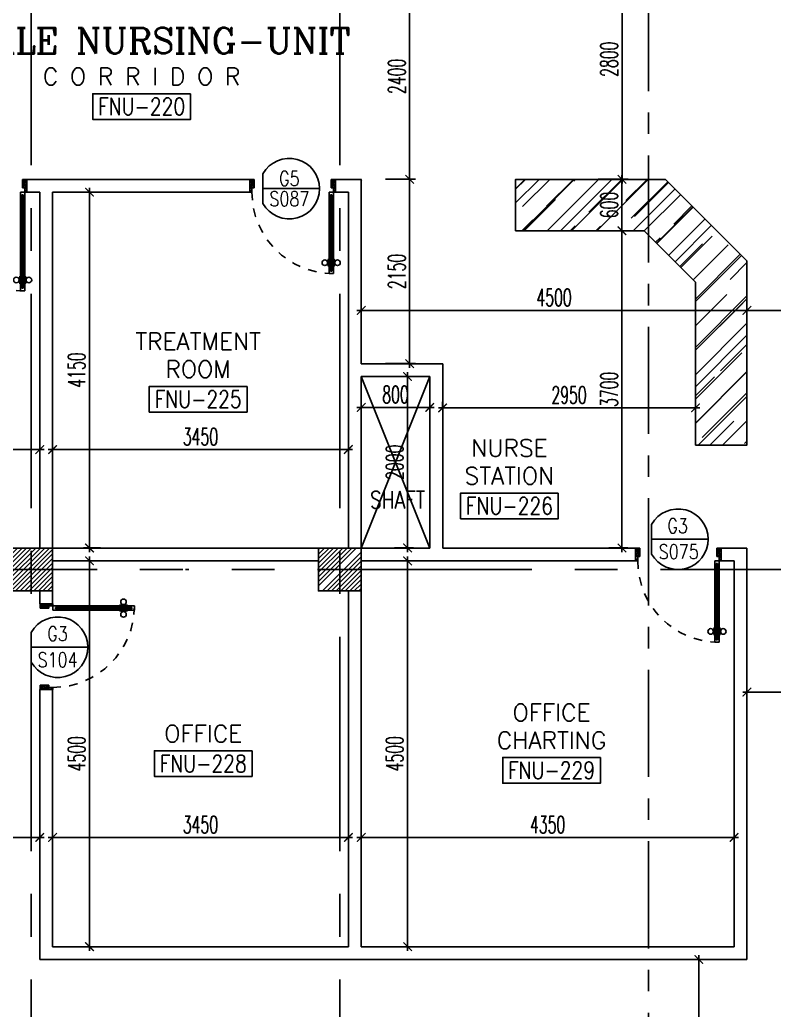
# Model space of a CAD drawing. Extents: x 88852.7 to 88945.7, y 39921.6 to 40001.1.
# Drawn here: x 88875.04 to 88883.84, y 39967.76 to 39979.31 of the extents above; entities that cross this region are included whole.
import ezdxf
from ezdxf.enums import TextEntityAlignment as Align

# ---------------------------------------------------------------- set-up
doc = ezdxf.new("R2010")
doc.units = 0
doc.header["$MEASUREMENT"] = 0
doc.header["$PDMODE"] = 34
for name, pattern in [('CENTER', [2, 1.25, -0.25, 0.25, -0.25]), ('CENTERX2', [4, 2.5, -0.5, 0.5, -0.5]), ('HIDDEN', [0.375, 0.25, -0.125])]:
    doc.linetypes.add(name, pattern=pattern)
doc.layers.get('0').update_dxf_attribs({"linetype": 'CONTINUOUS'})
doc.layers.get('DEFPOINTS').update_dxf_attribs({"linetype": 'CONTINUOUS'})
for name, color, linetype in [('AXES', 11, 'CENTERX2'), ('AXES1', 11, 'CENTER'), ('COL', 2, 'CONTINUOUS'), ('COUNTER', 3, 'CONTINUOUS'), ('DIM', 4, 'CONTINUOUS'), ('DOOR', 7, 'CONTINUOUS'), ('DOOR-CR', 4, 'CONTINUOUS'), ('DOOR-NO', 3, 'CONTINUOUS'), ('FIX', 3, 'CONTINUOUS'), ('HAT', 8, 'CONTINUOUS'), ('RM-BOX', 4, 'CONTINUOUS'), ('RM-NAME', 2, 'CONTINUOUS'), ('RM-NO', 2, 'CONTINUOUS'), ('SHAFT', 4, 'CONTINUOUS'), ('WALL', 2, 'CONTINUOUS')]:
    doc.layers.add(name, color=color, linetype=linetype)
doc.styles.add('ROMANC', font='romanc', dxfattribs={"height": 0.1})
doc.styles.add('ROMANS', font='ROMANS.shx', dxfattribs={"width": 0.6})
doc.dimstyles.new('STANDARD in', dxfattribs={"dimtxt": 0.2, "dimasz": 0.1, "dimexe": 0.07, "dimexo": 0.07, "dimgap": 0.05, "dimtad": 1, "dimdec": 0, "dimlfac": 1000, "dimzin": 0, "dimdsep": 46, "dimtxsty": 'ROMANS', "dimblk": 'ARCHTICK', "dimcen": 0.05, "dimdle": 0.05, "dimclrd": 4, "dimclre": 4, "dimclrt": 2, "dimadec": 0, "dimazin": 0, "dimtfac": 1, "dimtdec": 0, "dimtmove": 2, "dimatfit": 3, "dimfxl": 0, "dimtolj": 1, "dimtzin": 0, "dimarcsym": 0})

# ---------------------------------------------------------------- blocks, each defined once
blk = doc.blocks.new('_ARCHTICK')
at = {"color": 0, "linetype": 'ByBlock', "const_width": 0.15}
blk.add_lwpolyline([(-0.5, -0.5), (0.5, 0.5)], dxfattribs=at)
blk = doc.blocks.new('*D743')
at = {"layer": 'DEFPOINTS', "color": 0, "linetype": 'Continuous'}
for p in [(88885.72, 39975.921), (88885.72, 39975.583), (88883.52, 39975.528)]:
    blk.add_point(p, dxfattribs=at)
at = {"layer": 'DIM', "color": 4, "linetype": 'Continuous', "lineweight": -2}
for p, q in [((88883.47, 39975.921), (88885.77, 39975.921)), ((88883.52, 39975.598), (88883.52, 39975.991)), ((88885.72, 39975.653), (88885.72, 39975.991))]:
    blk.add_line(p, q, dxfattribs=at)
at = {"layer": 'DIM', "color": 4, "linetype": 'Continuous', "lineweight": -2, "xscale": 0.1, "yscale": 0.1, "zscale": 0.1, "rotation": 180}
blk.add_blockref('_ARCHTICK', (88883.52, 39975.921), dxfattribs=at)
at = {"layer": 'DIM', "color": 4, "linetype": 'Continuous', "lineweight": -2, "xscale": 0.1, "yscale": 0.1, "zscale": 0.1}
blk.add_blockref('_ARCHTICK', (88885.72, 39975.921), dxfattribs=at)
at = {"layer": 'DIM', "color": 2, "linetype": 'Continuous', "insert": (88884.62, 39976.071), "char_height": 0.2, "attachment_point": 5, "style": 'ROMANS'}
blk.add_mtext('\\A1;2200', dxfattribs=at)
blk = doc.blocks.new('*D744')
at = {"layer": 'DEFPOINTS', "color": 0, "linetype": 'Continuous'}
for p in [(88879.02, 39975.971), (88883.52, 39975.921), (88883.52, 39975.411)]:
    blk.add_point(p, dxfattribs=at)
at = {"layer": 'DIM', "color": 4, "linetype": 'Continuous', "lineweight": -2}
for p, q in [((88878.97, 39975.921), (88883.57, 39975.921)), ((88879.02, 39975.901), (88879.02, 39975.851)), ((88883.52, 39975.481), (88883.52, 39975.991))]:
    blk.add_line(p, q, dxfattribs=at)
at = {"layer": 'DIM', "color": 4, "linetype": 'Continuous', "lineweight": -2, "xscale": 0.1, "yscale": 0.1, "zscale": 0.1, "rotation": 180}
blk.add_blockref('_ARCHTICK', (88879.02, 39975.921), dxfattribs=at)
at = {"layer": 'DIM', "color": 4, "linetype": 'Continuous', "lineweight": -2, "xscale": 0.1, "yscale": 0.1, "zscale": 0.1}
blk.add_blockref('_ARCHTICK', (88883.52, 39975.921), dxfattribs=at)
at = {"layer": 'DIM', "color": 2, "linetype": 'Continuous', "insert": (88881.27, 39976.071), "char_height": 0.2, "attachment_point": 5, "style": 'ROMANS'}
blk.add_mtext('\\A1;4500', dxfattribs=at)
blk = doc.blocks.new('*D796')
at = {"layer": 'DEFPOINTS', "color": 0, "linetype": 'Continuous'}
for p in [(88879.82, 39974.79), (88879.82, 39974.562), (88879.02, 39974.495)]:
    blk.add_point(p, dxfattribs=at)
at = {"layer": 'DIM', "color": 4, "linetype": 'Continuous', "lineweight": -2}
for p, q in [((88879.02, 39974.565), (88879.02, 39974.86)), ((88879.82, 39974.632), (88879.82, 39974.86)), ((88878.97, 39974.79), (88879.87, 39974.79))]:
    blk.add_line(p, q, dxfattribs=at)
at = {"layer": 'DIM', "color": 4, "linetype": 'Continuous', "lineweight": -2, "xscale": 0.1, "yscale": 0.1, "zscale": 0.1, "rotation": 180}
blk.add_blockref('_ARCHTICK', (88879.02, 39974.79), dxfattribs=at)
at = {"layer": 'DIM', "color": 4, "linetype": 'Continuous', "lineweight": -2, "xscale": 0.1, "yscale": 0.1, "zscale": 0.1}
blk.add_blockref('_ARCHTICK', (88879.82, 39974.79), dxfattribs=at)
at = {"layer": 'DIM', "color": 2, "linetype": 'Continuous', "insert": (88879.42, 39974.94), "char_height": 0.2, "attachment_point": 5, "style": 'ROMANS'}
blk.add_mtext('\\A1;800', dxfattribs=at)
blk = doc.blocks.new('*D502')
at = {"layer": 'DEFPOINTS', "color": 0, "linetype": 'Continuous'}
for p in [(88879.42, 39975.15), (88879.561, 39975.15), (88879.337, 39973.15)]:
    blk.add_point(p, dxfattribs=at)
at = {"layer": 'DIM', "color": 4, "linetype": 'Continuous', "lineweight": -2}
for p, q in [((88879.561, 39973.1), (88879.561, 39975.2)), ((88879.49, 39975.15), (88879.631, 39975.15)), ((88879.407, 39973.15), (88879.631, 39973.15))]:
    blk.add_line(p, q, dxfattribs=at)
at = {"layer": 'DIM', "color": 4, "linetype": 'Continuous', "lineweight": -2, "xscale": 0.1, "yscale": 0.1, "zscale": 0.1}
for p, rotation in [((88879.561, 39975.15), 90), ((88879.561, 39973.15), 270)]:
    blk.add_blockref('_ARCHTICK', p, dxfattribs=dict(at, rotation=rotation))
at = {"layer": 'DIM', "color": 2, "linetype": 'Continuous', "insert": (88879.411, 39974.15), "char_height": 0.2, "attachment_point": 5, "rotation": 90, "style": 'ROMANS'}
blk.add_mtext('\\A1;2000', dxfattribs=at)
blk = doc.blocks.new('*D501')
at = {"layer": 'DEFPOINTS', "color": 0, "linetype": 'Continuous'}
for p in [(88879.42, 39973), (88879.42, 39968.5), (88879.561, 39968.5)]:
    blk.add_point(p, dxfattribs=at)
at = {"layer": 'DIM', "color": 4, "linetype": 'Continuous', "lineweight": -2}
for p, q in [((88879.49, 39973), (88879.631, 39973)), ((88879.561, 39973.05), (88879.561, 39968.45)), ((88879.49, 39968.5), (88879.631, 39968.5))]:
    blk.add_line(p, q, dxfattribs=at)
at = {"layer": 'DIM', "color": 4, "linetype": 'Continuous', "lineweight": -2, "xscale": 0.1, "yscale": 0.1, "zscale": 0.1}
for p, rotation in [((88879.561, 39973), 90), ((88879.561, 39968.5), 270)]:
    blk.add_blockref('_ARCHTICK', p, dxfattribs=dict(at, rotation=rotation))
at = {"layer": 'DIM', "color": 2, "linetype": 'Continuous', "insert": (88879.411, 39970.75), "char_height": 0.2, "attachment_point": 5, "rotation": 90, "style": 'ROMANS'}
blk.add_mtext('\\A1;4500', dxfattribs=at)
blk = doc.blocks.new('*D500')
at = {"layer": 'DEFPOINTS', "color": 0, "linetype": 'Continuous'}
for p in [(88883.37, 39969.774), (88879.02, 39968.825), (88883.37, 39968.825)]:
    blk.add_point(p, dxfattribs=at)
at = {"layer": 'DIM', "color": 4, "linetype": 'Continuous', "lineweight": -2}
for p, q in [((88878.97, 39969.774), (88883.42, 39969.774)), ((88879.02, 39968.895), (88879.02, 39969.844)), ((88883.37, 39968.895), (88883.37, 39969.844))]:
    blk.add_line(p, q, dxfattribs=at)
at = {"layer": 'DIM', "color": 4, "linetype": 'Continuous', "lineweight": -2, "xscale": 0.1, "yscale": 0.1, "zscale": 0.1, "rotation": 180}
blk.add_blockref('_ARCHTICK', (88879.02, 39969.774), dxfattribs=at)
at = {"layer": 'DIM', "color": 4, "linetype": 'Continuous', "lineweight": -2, "xscale": 0.1, "yscale": 0.1, "zscale": 0.1}
blk.add_blockref('_ARCHTICK', (88883.37, 39969.774), dxfattribs=at)
at = {"layer": 'DIM', "color": 2, "linetype": 'Continuous', "insert": (88881.195, 39969.924), "char_height": 0.2, "attachment_point": 5, "style": 'ROMANS'}
blk.add_mtext('\\A1;4350', dxfattribs=at)
blk = doc.blocks.new('*D499')
at = {"layer": 'DEFPOINTS', "color": 0, "linetype": 'Continuous'}
for p in [(88878.87, 39969.774), (88875.42, 39969.116), (88878.87, 39969.116)]:
    blk.add_point(p, dxfattribs=at)
at = {"layer": 'DIM', "color": 4, "linetype": 'Continuous', "lineweight": -2}
for p, q in [((88875.37, 39969.774), (88878.92, 39969.774)), ((88875.42, 39969.186), (88875.42, 39969.844)), ((88878.87, 39969.186), (88878.87, 39969.844))]:
    blk.add_line(p, q, dxfattribs=at)
at = {"layer": 'DIM', "color": 4, "linetype": 'Continuous', "lineweight": -2, "xscale": 0.1, "yscale": 0.1, "zscale": 0.1, "rotation": 180}
blk.add_blockref('_ARCHTICK', (88875.42, 39969.774), dxfattribs=at)
at = {"layer": 'DIM', "color": 4, "linetype": 'Continuous', "lineweight": -2, "xscale": 0.1, "yscale": 0.1, "zscale": 0.1}
blk.add_blockref('_ARCHTICK', (88878.87, 39969.774), dxfattribs=at)
at = {"layer": 'DIM', "color": 2, "linetype": 'Continuous', "insert": (88877.145, 39969.924), "char_height": 0.2, "attachment_point": 5, "style": 'ROMANS'}
blk.add_mtext('\\A1;3450', dxfattribs=at)
blk = doc.blocks.new('*D498')
at = {"layer": 'DEFPOINTS', "color": 0, "linetype": 'Continuous'}
for p in [(88875.634, 39973), (88875.634, 39968.5), (88875.851, 39968.5)]:
    blk.add_point(p, dxfattribs=at)
at = {"layer": 'DIM', "color": 4, "linetype": 'Continuous', "lineweight": -2}
for p, q in [((88875.704, 39973), (88875.921, 39973)), ((88875.851, 39973.05), (88875.851, 39968.45)), ((88875.704, 39968.5), (88875.921, 39968.5))]:
    blk.add_line(p, q, dxfattribs=at)
at = {"layer": 'DIM', "color": 4, "linetype": 'Continuous', "lineweight": -2, "xscale": 0.1, "yscale": 0.1, "zscale": 0.1}
for p, rotation in [((88875.851, 39973), 90), ((88875.851, 39968.5), 270)]:
    blk.add_blockref('_ARCHTICK', p, dxfattribs=dict(at, rotation=rotation))
at = {"layer": 'DIM', "color": 2, "linetype": 'Continuous', "insert": (88875.701, 39970.75), "char_height": 0.2, "attachment_point": 5, "rotation": 90, "style": 'ROMANS'}
blk.add_mtext('\\A1;4500', dxfattribs=at)
blk = doc.blocks.new('*D497')
at = {"layer": 'DEFPOINTS', "color": 0, "linetype": 'Continuous'}
for p in [(88876.05, 39977.3), (88875.851, 39973.15), (88876.05, 39973.15)]:
    blk.add_point(p, dxfattribs=at)
at = {"layer": 'DIM', "color": 4, "linetype": 'Continuous', "lineweight": -2}
for p, q in [((88875.98, 39977.3), (88875.781, 39977.3)), ((88875.851, 39977.35), (88875.851, 39973.1)), ((88875.98, 39973.15), (88875.781, 39973.15))]:
    blk.add_line(p, q, dxfattribs=at)
at = {"layer": 'DIM', "color": 4, "linetype": 'Continuous', "lineweight": -2, "xscale": 0.1, "yscale": 0.1, "zscale": 0.1}
for p, rotation in [((88875.851, 39977.3), 90), ((88875.851, 39973.15), 270)]:
    blk.add_blockref('_ARCHTICK', p, dxfattribs=dict(at, rotation=rotation))
at = {"layer": 'DIM', "color": 2, "linetype": 'Continuous', "insert": (88875.701, 39975.225), "char_height": 0.2, "attachment_point": 5, "rotation": 90, "style": 'ROMANS'}
blk.add_mtext('\\A1;4150', dxfattribs=at)
blk = doc.blocks.new('*D496')
at = {"layer": 'DEFPOINTS', "color": 0, "linetype": 'Continuous'}
for p in [(88875.42, 39974.686), (88878.87, 39974.686), (88878.87, 39974.298)]:
    blk.add_point(p, dxfattribs=at)
at = {"layer": 'DIM', "color": 4, "linetype": 'Continuous', "lineweight": -2}
for p, q in [((88875.42, 39974.616), (88875.42, 39974.228)), ((88878.87, 39974.616), (88878.87, 39974.228)), ((88875.37, 39974.298), (88878.92, 39974.298))]:
    blk.add_line(p, q, dxfattribs=at)
at = {"layer": 'DIM', "color": 4, "linetype": 'Continuous', "lineweight": -2, "xscale": 0.1, "yscale": 0.1, "zscale": 0.1, "rotation": 180}
blk.add_blockref('_ARCHTICK', (88875.42, 39974.298), dxfattribs=at)
at = {"layer": 'DIM', "color": 4, "linetype": 'Continuous', "lineweight": -2, "xscale": 0.1, "yscale": 0.1, "zscale": 0.1}
blk.add_blockref('_ARCHTICK', (88878.87, 39974.298), dxfattribs=at)
at = {"layer": 'DIM', "color": 2, "linetype": 'Continuous', "insert": (88877.145, 39974.448), "char_height": 0.2, "attachment_point": 5, "style": 'ROMANS'}
blk.add_mtext('\\A1;3450', dxfattribs=at)
blk = doc.blocks.new('*D495')
at = {"layer": 'DEFPOINTS', "color": 0, "linetype": 'Continuous'}
for p in [(88870.77, 39975.05), (88875.27, 39975.05), (88875.27, 39974.298)]:
    blk.add_point(p, dxfattribs=at)
at = {"layer": 'DIM', "color": 4, "linetype": 'Continuous', "lineweight": -2}
for p, q in [((88870.77, 39974.98), (88870.77, 39974.228)), ((88875.27, 39974.98), (88875.27, 39974.228)), ((88870.72, 39974.298), (88875.32, 39974.298))]:
    blk.add_line(p, q, dxfattribs=at)
at = {"layer": 'DIM', "color": 4, "linetype": 'Continuous', "lineweight": -2, "xscale": 0.1, "yscale": 0.1, "zscale": 0.1, "rotation": 180}
blk.add_blockref('_ARCHTICK', (88870.77, 39974.298), dxfattribs=at)
at = {"layer": 'DIM', "color": 4, "linetype": 'Continuous', "lineweight": -2, "xscale": 0.1, "yscale": 0.1, "zscale": 0.1}
blk.add_blockref('_ARCHTICK', (88875.27, 39974.298), dxfattribs=at)
at = {"layer": 'DIM', "color": 2, "linetype": 'Continuous', "insert": (88873.02, 39974.448), "char_height": 0.2, "attachment_point": 5, "style": 'ROMANS'}
blk.add_mtext('\\A1;4500', dxfattribs=at)
blk = doc.blocks.new('DOOR100')
at = {"layer": 'DOOR', "color": 0, "linetype": 'ByBlock'}
for p, q in [((-76, 1251), (-76, 1301)), ((-76, 1301), (-26, 1301)), ((-26, 1301), (-76, 1301)), ((-59, 1251), (-59, 1271)), ((-43, 1271), (-59, 1271)), ((-43, 1251), (-43, 1271)), ((-26, 1251), (-26, 1301)), ((-92, 1206), (-92, 1141)), ((-83, 1206), (-92, 1206)), ((-83, 1129), (-83, 1219)), ((-76, 1219), (-83, 1219)), ((-83, 1206), (-83, 1141)), ((-59, 1251), (-76, 1251)), ((-26, 1251), (-43, 1251)), ((-26, 1219), (-19, 1219)), ((-19, 1129), (-19, 1219)), ((-19, 1206), (-19, 1141)), ((-19, 1206), (-10, 1206)), ((-10, 1206), (-10, 1141)), ((-83, 1141), (-92, 1141)), ((-76, 1129), (-83, 1129)), ((-26, 1129), (-19, 1129)), ((-19, 1141), (-10, 1141)), ((-1201, 0), (-1201, 150)), ((-1201, 150), (-1176, 150)), ((-1201, 150), (-1201, 0)), ((-1176, 150), (-1176, 100)), ((-76, 200), (-59, 200)), ((-76, 150), (-76, 200)), ((-76, 150), (-26, 150)), ((-59, 200), (-59, 180)), ((-59, 180), (-43, 180)), ((-43, 200), (-26, 200)), ((-43, 180), (-43, 200)), ((-26, 200), (-26, 150)), ((-1, 150), (-26, 150)), ((-26, 150), (-26, 100)), ((-1, 150), (-1, 0)), ((-1151, 0), (-1201, 0)), ((-1176, 100), (-1151, 100)), ((-1151, 100), (-1151, 0)), ((-51, 100), (-51, 0)), ((-26, 100), (-51, 100)), ((-51, 0), (-1, 0))]:
    blk.add_line(p, q, dxfattribs=at)
at = {"layer": 'DOOR', "linetype": 'ByBlock'}
for p, q in [((-76, 1251), (-76, 200)), ((-59, 200), (-59, 1251)), ((-43, 200), (-43, 1251)), ((-26, 200), (-26, 1251))]:
    blk.add_line(p, q, dxfattribs=at)
at = {"layer": 'DOOR', "color": 9, "linetype": 'ByBlock'}
for p, q in [((-1151, 0), (-1201, 114)), ((-1151, 0), (-1201, 40)), ((-1151, 0), (-1164, 100)), ((-51, 0), (-1, 114)), ((-51, 0), (-38, 100)), ((-51, 0), (-1, 40))]:
    blk.add_line(p, q, dxfattribs=at)
at = {"layer": 'DOOR', "color": 0, "linetype": 'ByBlock'}
for centre in [(-125, 1174), (22, 1174)]:
    blk.add_circle(centre, 32.4, dxfattribs=at)
at = {"layer": 'DOOR', "linetype": 'HIDDEN', "ltscale": 0.5}
blk.add_arc((-27, 152), 1149, 89.961, 180.0931, dxfattribs=at)
at = {"layer": 'DOOR', "color": 9, "linetype": 'ByBlock'}
for centre, radius, start, end in [((-1151, 0), 154, 103.7142, 108.8947), ((-1151, 0), 134, 100.72, 111.8402), ((-51, 0), 134, 68.1598, 79.28), ((-51, 0), 154, 71.1053, 76.2858), ((-1151, 0), 94.4, 90, 121.9818), ((-1151, 0), 74.4, 90, 132.2236), ((-1151, 0), 54.4, 90, 156.7926), ((-1151, 0), 34.4, 90, 180), ((-1151, 0), 14.4, 90, 180), ((-51, 0), 94.4, 58.0182, 90), ((-51, 0), 74.4, 47.7764, 90), ((-51, 0), 54.4, 23.2074, 90), ((-51, 0), 34.4, 0, 90), ((-51, 0), 14.4, 0, 90), ((-51, 0), 114, 64.0838, 77.3774)]:
    blk.add_arc(centre, radius, start, end, dxfattribs=at)
blk = doc.blocks.new('D1000')
at = {"layer": 'DOOR', "color": 7, "linetype": 'ByBlock'}
for p, q in [((0, 0), (-150, 0)), ((-150, 0), (-150, -25)), ((-150, 0), (0, 0)), ((0, -50), (-114, 0)), ((0, -50), (-40, 0)), ((0, -50), (0, 0)), ((-1050, -25), (-1100, -25)), ((-1100, -75), (-1100, -25)), ((-1100, -25), (-1100, -75)), ((-1050, -75), (-1100, -75)), ((-1050, -42), (-1070, -42)), ((-1070, -42), (-1070, -58)), ((-1050, -58), (-1070, -58)), ((-1050, -25), (-1050, -42)), ((-1050, -58), (-1050, -75)), ((-928, -18), (-1018, -18)), ((-1018, -25), (-1018, -18)), ((-1018, -75), (-1018, -82)), ((-928, -82), (-1018, -82)), ((-1005, -9), (-940, -9)), ((-1005, -18), (-1005, -9)), ((-1005, -18), (-940, -18)), ((-1005, -82), (-940, -82)), ((-1005, -82), (-1005, -91)), ((-1005, -91), (-940, -91)), ((-940, -18), (-940, -9)), ((-940, -82), (-940, -91)), ((-928, -25), (-928, -18)), ((-928, -75), (-928, -82)), ((-200, -42), (-200, -25)), ((-200, -25), (-150, -25)), ((-180, -42), (-200, -42)), ((-200, -75), (-200, -58)), ((-200, -58), (-180, -58)), ((-150, -75), (-200, -75)), ((-180, -58), (-180, -42)), ((-150, -75), (-150, -25)), ((-150, -25), (-100, -25)), ((-100, -25), (-100, -50)), ((0, -50), (-100, -37)), ((-100, -50), (0, -50)), ((-150, -975), (-100, -975)), ((-150, -1000), (-150, -975)), ((-150, -1000), (0, -1000)), ((0, -1000), (-150, -1000)), ((0, -950), (-114, -1000)), ((-100, -975), (-100, -950)), ((0, -950), (-100, -963)), ((-100, -950), (0, -950)), ((0, -950), (-40, -1000)), ((0, -950), (0, -1000))]:
    blk.add_line(p, q, dxfattribs=at)
at = {"layer": 'DOOR', "linetype": 'ByBlock'}
for p, q in [((-200, -25), (-1050, -25)), ((-200, -42), (-1050, -42)), ((-200, -58), (-1050, -58)), ((-1050, -75), (-200, -75))]:
    blk.add_line(p, q, dxfattribs=at)
at = {"layer": 'DOOR', "color": 7, "linetype": 'ByBlock'}
for centre in [(-973, 23), (-973, -124)]:
    blk.add_circle(centre, 32.4, dxfattribs=at)
for centre, radius, start, end in [((0, -50), 134, 158.1598, 169.28), ((0, -50), 74.4, 137.7764, 180), ((0, -50), 54.4, 113.2074, 180), ((0, -50), 154, 161.1053, 166.2858), ((0, -50), 114, 154.0838, 167.3774), ((0, -50), 94.4, 148.0182, 180), ((0, -50), 34.4, 90, 180), ((0, -50), 14.4, 90, 180), ((0, -950), 154, 193.7142, 198.8947), ((0, -950), 134, 190.72, 201.8402), ((0, -950), 94.4, 180, 211.9818), ((0, -950), 74.4, 180, 222.2236), ((0, -950), 54.4, 180, 246.7926), ((0, -950), 34.4, 180, 270), ((0, -950), 14.4, 180, 270)]:
    blk.add_arc(centre, radius, start, end, dxfattribs=at)
at = {"layer": 'DOOR', "linetype": 'HIDDEN', "ltscale": 0.5}
blk.add_arc((-149, -24), 951, 180.0434, 269.9667, dxfattribs=at)
blk = doc.blocks.new('RM1')
at = {"layer": 'RM-BOX'}
blk.add_lwpolyline([(570, -200), (-570, -200), (-570, -500), (570, -500)], close=True, dxfattribs=at)
at = {"layer": 'RM-NAME', "style": 'ROMANS'}
for tag, p in [('ROOMNAME1', (0, 324)), ('ROOMNAME2', (0, 0))]:
    blk.add_attdef(tag, text='', height=200, dxfattribs=at).set_placement(p, align=Align.MIDDLE)
at = {"layer": 'RM-NO', "style": 'ROMANS', "width": 0.8}
blk.add_attdef('ROOMNO', text='', height=200, dxfattribs=at).set_placement((0, -350), align=Align.MIDDLE)
blk = doc.blocks.new('DD1')
at = {"layer": 'DOOR-CR'}
blk.add_line((-308, 0), (353, 0), dxfattribs=at)
blk.add_lwpolyline([(-308, -173, 3.820224), (-308, 173)], format="xyb", close=True, dxfattribs=at)
at = {"layer": 'DOOR-NO', "style": 'ROMANS', "width": 0.8}
for tag, p in [('G', (0, 142)), ('000', (0, -141))]:
    blk.add_attdef(tag, text='', height=204, dxfattribs=at).set_placement(p, align=Align.MIDDLE)
blk = doc.blocks.new('*X28')
at = {"color": 0}
for p, q in [((196689, 162747), (197131, 163190)), ((196689, 162800), (197078, 163190)), ((196689, 162853), (197025, 163190)), ((196689, 162907), (196972, 163190)), ((196689, 162960), (196919, 163190)), ((196689, 163013), (196866, 163190)), ((196689, 163066), (196813, 163190)), ((196689, 163119), (196760, 163190)), ((196689, 163172), (196707, 163190)), ((196737, 162690), (197189, 163141)), ((196790, 162690), (197189, 163088)), ((196843, 162690), (197189, 163035)), ((196896, 162690), (197189, 162982)), ((196949, 162690), (197189, 162929)), ((197002, 162690), (197189, 162876)), ((197055, 162690), (197189, 162823)), ((197108, 162690), (197189, 162770)), ((197161, 162690), (197189, 162717))]:
    blk.add_line(p, q, dxfattribs=at)
blk = doc.blocks.new('COL50')
at = {"layer": 'COL'}
blk.add_lwpolyline([(-250, 250), (-250, -250), (250, -250), (250, 250)], close=True, dxfattribs=at)
blk = doc.blocks.new('*X15')
at = {"color": 0}
for p, q in [((80579, 162727), (81042, 163190)), ((80579, 162780), (80989, 163190)), ((80579, 162833), (80936, 163190)), ((80579, 162886), (80883, 163190)), ((80579, 162939), (80829, 163190)), ((80579, 162993), (80776, 163190)), ((80579, 163046), (80723, 163190)), ((80579, 163099), (80670, 163190)), ((80579, 163152), (80617, 163190)), ((80595, 162690), (81079, 163174)), ((80648, 162690), (81079, 163121)), ((80701, 162690), (81079, 163068)), ((80754, 162690), (81079, 163015)), ((80807, 162690), (81079, 162962)), ((80860, 162690), (81079, 162909)), ((80913, 162690), (81079, 162856)), ((80966, 162690), (81079, 162803)), ((81019, 162690), (81079, 162750)), ((81072, 162690), (81079, 162697))]:
    blk.add_line(p, q, dxfattribs=at)
blk = doc.blocks.new('*D745')
at = {"layer": 'DEFPOINTS', "color": 0, "linetype": 'Continuous'}
for p in [(88881.992, 39976.85), (88882.062, 39976.85), (88881.838, 39973.15)]:
    blk.add_point(p, dxfattribs=at)
at = {"layer": 'DIM', "color": 4, "linetype": 'Continuous', "lineweight": -2}
for p, q in [((88882.062, 39973.1), (88882.062, 39976.9)), ((88882.062, 39976.85), (88882.132, 39976.85)), ((88881.908, 39973.15), (88882.132, 39973.15))]:
    blk.add_line(p, q, dxfattribs=at)
at = {"layer": 'DIM', "color": 4, "linetype": 'Continuous', "lineweight": -2, "xscale": 0.1, "yscale": 0.1, "zscale": 0.1}
for p, rotation in [((88882.062, 39976.85), 90), ((88882.062, 39973.15), 270)]:
    blk.add_blockref('_ARCHTICK', p, dxfattribs=dict(at, rotation=rotation))
at = {"layer": 'DIM', "color": 2, "linetype": 'Continuous', "insert": (88881.912, 39975), "char_height": 0.2, "attachment_point": 5, "rotation": 90, "style": 'ROMANS'}
blk.add_mtext('\\A1;3700', dxfattribs=at)
blk = doc.blocks.new('*D746')
at = {"layer": 'DEFPOINTS', "color": 0, "linetype": 'Continuous'}
for p in [(88881.965, 39977.45), (88882.062, 39977.45), (88881.941, 39976.85)]:
    blk.add_point(p, dxfattribs=at)
at = {"layer": 'DIM', "color": 4, "linetype": 'Continuous', "lineweight": -2}
for p, q in [((88882.035, 39977.45), (88882.132, 39977.45)), ((88882.062, 39976.8), (88882.062, 39977.5)), ((88882.011, 39976.85), (88882.132, 39976.85))]:
    blk.add_line(p, q, dxfattribs=at)
at = {"layer": 'DIM', "color": 4, "linetype": 'Continuous', "lineweight": -2, "xscale": 0.1, "yscale": 0.1, "zscale": 0.1}
for p, rotation in [((88882.062, 39977.45), 90), ((88882.062, 39976.85), 270)]:
    blk.add_blockref('_ARCHTICK', p, dxfattribs=dict(at, rotation=rotation))
at = {"layer": 'DIM', "color": 2, "linetype": 'Continuous', "insert": (88881.912, 39977.15), "char_height": 0.2, "attachment_point": 5, "rotation": 90, "style": 'ROMANS'}
blk.add_mtext('\\A1;600', dxfattribs=at)
blk = doc.blocks.new('*D747')
at = {"layer": 'DEFPOINTS', "color": 0, "linetype": 'Continuous'}
for p in [(88879.544, 39979.85), (88879.585, 39979.85), (88879.234, 39977.45)]:
    blk.add_point(p, dxfattribs=at)
at = {"layer": 'DIM', "color": 4, "linetype": 'Continuous', "lineweight": -2}
for p, q in [((88879.585, 39977.4), (88879.585, 39979.9)), ((88879.614, 39979.85), (88879.655, 39979.85)), ((88879.304, 39977.45), (88879.655, 39977.45))]:
    blk.add_line(p, q, dxfattribs=at)
at = {"layer": 'DIM', "color": 4, "linetype": 'Continuous', "lineweight": -2, "xscale": 0.1, "yscale": 0.1, "zscale": 0.1}
for p, rotation in [((88879.585, 39979.85), 90), ((88879.585, 39977.45), 270)]:
    blk.add_blockref('_ARCHTICK', p, dxfattribs=dict(at, rotation=rotation))
at = {"layer": 'DIM', "color": 2, "linetype": 'Continuous', "insert": (88879.435, 39978.65), "char_height": 0.2, "attachment_point": 5, "rotation": 90, "style": 'ROMANS'}
blk.add_mtext('\\A1;2400', dxfattribs=at)
blk = doc.blocks.new('*D748')
at = {"layer": 'DEFPOINTS', "color": 0, "linetype": 'Continuous'}
for p in [(88879.232, 39977.45), (88879.232, 39975.3), (88879.585, 39975.3)]:
    blk.add_point(p, dxfattribs=at)
at = {"layer": 'DIM', "color": 4, "linetype": 'Continuous', "lineweight": -2}
for p, q in [((88879.302, 39977.45), (88879.655, 39977.45)), ((88879.585, 39977.5), (88879.585, 39975.25)), ((88879.302, 39975.3), (88879.655, 39975.3))]:
    blk.add_line(p, q, dxfattribs=at)
at = {"layer": 'DIM', "color": 4, "linetype": 'Continuous', "lineweight": -2, "xscale": 0.1, "yscale": 0.1, "zscale": 0.1}
for p, rotation in [((88879.585, 39977.45), 90), ((88879.585, 39975.3), 270)]:
    blk.add_blockref('_ARCHTICK', p, dxfattribs=dict(at, rotation=rotation))
at = {"layer": 'DIM', "color": 2, "linetype": 'Continuous', "insert": (88879.435, 39976.375), "char_height": 0.2, "attachment_point": 5, "rotation": 90, "style": 'ROMANS'}
blk.add_mtext('\\A1;2150', dxfattribs=at)
blk = doc.blocks.new('*D753')
at = {"layer": 'DEFPOINTS', "color": 0, "linetype": 'Continuous'}
for p in [(88870.62, 39969.774), (88870.62, 39969.682), (88875.27, 39969.545)]:
    blk.add_point(p, dxfattribs=at)
at = {"layer": 'DIM', "color": 4, "linetype": 'Continuous', "lineweight": -2}
for p, q in [((88875.32, 39969.774), (88870.57, 39969.774)), ((88870.62, 39969.752), (88870.62, 39969.844)), ((88875.27, 39969.615), (88875.27, 39969.844))]:
    blk.add_line(p, q, dxfattribs=at)
at = {"layer": 'DIM', "color": 4, "linetype": 'Continuous', "lineweight": -2, "xscale": 0.1, "yscale": 0.1, "zscale": 0.1, "rotation": 180}
blk.add_blockref('_ARCHTICK', (88870.62, 39969.774), dxfattribs=at)
at = {"layer": 'DIM', "color": 4, "linetype": 'Continuous', "lineweight": -2, "xscale": 0.1, "yscale": 0.1, "zscale": 0.1}
blk.add_blockref('_ARCHTICK', (88875.27, 39969.774), dxfattribs=at)
at = {"layer": 'DIM', "color": 2, "linetype": 'Continuous', "insert": (88872.945, 39969.924), "char_height": 0.2, "attachment_point": 5, "style": 'ROMANS'}
blk.add_mtext('\\A1;4650', dxfattribs=at)
blk = doc.blocks.new('*D763')
at = {"layer": 'DEFPOINTS', "color": 0, "linetype": 'Continuous'}
for p in [(88882.063, 39980.25), (88882.074, 39980.25), (88881.713, 39977.45)]:
    blk.add_point(p, dxfattribs=at)
at = {"layer": 'DIM', "color": 4, "linetype": 'Continuous', "lineweight": -2}
for p, q in [((88882.063, 39977.4), (88882.063, 39980.3)), ((88882.004, 39980.25), (88881.993, 39980.25)), ((88881.783, 39977.45), (88882.133, 39977.45))]:
    blk.add_line(p, q, dxfattribs=at)
at = {"layer": 'DIM', "color": 4, "linetype": 'Continuous', "lineweight": -2, "xscale": 0.1, "yscale": 0.1, "zscale": 0.1}
for p, rotation in [((88882.063, 39980.25), 90), ((88882.063, 39977.45), 270)]:
    blk.add_blockref('_ARCHTICK', p, dxfattribs=dict(at, rotation=rotation))
at = {"layer": 'DIM', "color": 2, "linetype": 'Continuous', "insert": (88881.913, 39978.85), "char_height": 0.2, "attachment_point": 5, "rotation": 90, "style": 'ROMANS'}
blk.add_mtext('\\A1;2800', dxfattribs=at)
blk = doc.blocks.new('*D789')
at = {"layer": 'DEFPOINTS', "color": 0, "linetype": 'Continuous'}
for p in [(88883.52, 39971.863), (88886.12, 39971.797), (88886.12, 39971.469)]:
    blk.add_point(p, dxfattribs=at)
at = {"layer": 'DIM', "color": 4, "linetype": 'Continuous', "lineweight": -2}
for p, q in [((88883.52, 39971.793), (88883.52, 39971.399)), ((88886.12, 39971.727), (88886.12, 39971.399)), ((88883.47, 39971.469), (88886.17, 39971.469))]:
    blk.add_line(p, q, dxfattribs=at)
at = {"layer": 'DIM', "color": 4, "linetype": 'Continuous', "lineweight": -2, "xscale": 0.1, "yscale": 0.1, "zscale": 0.1, "rotation": 180}
blk.add_blockref('_ARCHTICK', (88883.52, 39971.469), dxfattribs=at)
at = {"layer": 'DIM', "color": 4, "linetype": 'Continuous', "lineweight": -2, "xscale": 0.1, "yscale": 0.1, "zscale": 0.1}
blk.add_blockref('_ARCHTICK', (88886.12, 39971.469), dxfattribs=at)
at = {"layer": 'DIM', "color": 2, "linetype": 'Continuous', "insert": (88884.82, 39971.619), "char_height": 0.2, "attachment_point": 5, "style": 'ROMANS'}
blk.add_mtext('\\A1;2600', dxfattribs=at)
blk = doc.blocks.new('*D795')
at = {"layer": 'DEFPOINTS', "color": 0, "linetype": 'Continuous'}
for p in [(88882.92, 39974.784), (88879.97, 39974.715), (88882.92, 39974.561)]:
    blk.add_point(p, dxfattribs=at)
at = {"layer": 'DIM', "color": 4, "linetype": 'Continuous', "lineweight": -2}
for p, q in [((88879.97, 39974.785), (88879.97, 39974.854)), ((88882.92, 39974.631), (88882.92, 39974.854)), ((88879.92, 39974.784), (88882.97, 39974.784))]:
    blk.add_line(p, q, dxfattribs=at)
at = {"layer": 'DIM', "color": 4, "linetype": 'Continuous', "lineweight": -2, "xscale": 0.1, "yscale": 0.1, "zscale": 0.1, "rotation": 180}
blk.add_blockref('_ARCHTICK', (88879.97, 39974.784), dxfattribs=at)
at = {"layer": 'DIM', "color": 4, "linetype": 'Continuous', "lineweight": -2, "xscale": 0.1, "yscale": 0.1, "zscale": 0.1}
blk.add_blockref('_ARCHTICK', (88882.92, 39974.784), dxfattribs=at)
at = {"layer": 'DIM', "color": 2, "linetype": 'Continuous', "insert": (88881.445, 39974.934), "char_height": 0.2, "attachment_point": 5, "style": 'ROMANS'}
blk.add_mtext('\\A1;2950', dxfattribs=at)
blk = doc.blocks.new('*D804')
at = {"layer": 'DEFPOINTS', "color": 0, "linetype": 'Continuous'}
for p in [(88882.608, 39968.35), (88882.958, 39968.35), (88882.321, 39965.95)]:
    blk.add_point(p, dxfattribs=at)
at = {"layer": 'DIM', "color": 4, "linetype": 'Continuous', "lineweight": -2}
for p, q in [((88882.958, 39965.9), (88882.958, 39968.4)), ((88882.678, 39968.35), (88883.028, 39968.35)), ((88882.391, 39965.95), (88883.028, 39965.95))]:
    blk.add_line(p, q, dxfattribs=at)
at = {"layer": 'DIM', "color": 4, "linetype": 'Continuous', "lineweight": -2, "xscale": 0.1, "yscale": 0.1, "zscale": 0.1}
for p, rotation in [((88882.958, 39968.35), 90), ((88882.958, 39965.95), 270)]:
    blk.add_blockref('_ARCHTICK', p, dxfattribs=dict(at, rotation=rotation))
at = {"layer": 'DIM', "color": 2, "linetype": 'Continuous', "insert": (88882.808, 39967.15), "char_height": 0.2, "attachment_point": 5, "rotation": 90, "style": 'ROMANS'}
blk.add_mtext('\\A1;2400', dxfattribs=at)

msp = doc.modelspace()

# ---------------------------------------------------------------- hatches: boundary and pattern name
at = {"layer": 'COUNTER', "linetype": 'ByBlock'}
h = msp.add_hatch(dxfattribs=at)
h.set_pattern_fill('AR-RROOF', color=11, scale=0.3, angle=45, style=0)
h.paths.add_polyline_path([(88882.9203, 39976.2496), (88882.3203, 39976.8496), (88880.8203, 39976.8496), (88880.8203, 39977.4496), (88882.5688, 39977.4496), (88883.5203, 39976.4981), (88883.5203, 39974.3496), (88882.9203, 39974.3496)])

# ---------------------------------------------------------------- linework, layer by layer
at = {"layer": 'AXES'}
for p, q in [((88875.1703, 39921.6153), (88875.1703, 40000.4279)), ((88878.7703, 39921.6153), (88878.7703, 40000.4279)), ((88853.4386, 39972.8996), (88876.9703, 39972.8996)), ((88945.0103, 39972.8996), (88876.9703, 39972.8996))]:
    msp.add_line(p, q, dxfattribs=at)
at = {"layer": 'AXES1'}
msp.add_line((88882.3703, 39928.4796), (88882.3703, 39987.2996), dxfattribs=at)
at = {"layer": 'COUNTER', "linetype": 'ByBlock'}
msp.add_lwpolyline([(88882.9203, 39976.2496), (88882.3203, 39976.8496), (88880.8203, 39976.8496), (88880.8203, 39977.4496), (88882.5688, 39977.4496), (88883.5203, 39976.4981), (88883.5203, 39974.3496), (88882.9203, 39974.3496)], close=True, dxfattribs=at)
at = {"layer": 'FIX'}
msp.add_line((88879.0203, 39977.442), (88879.0278, 39977.4496), dxfattribs=at)
at = {"layer": 'SHAFT'}
for p, q in [((88879.0203, 39975.1496), (88879.8203, 39973.1496)), ((88879.0203, 39973.1496), (88879.8203, 39975.1496))]:
    msp.add_line(p, q, dxfattribs=at)
at = {"layer": 'WALL'}
for p, q in [((88875.1203, 39977.2996), (88875.1203, 39977.4496)), ((88877.7203, 39977.2996), (88877.7203, 39977.4496)), ((88877.7203, 39977.2996), (88877.7203, 39977.4496)), ((88878.7203, 39977.2996), (88878.7203, 39977.4496)), ((88878.7203, 39977.2996), (88878.7203, 39977.4496)), ((88879.0203, 39975.2996), (88879.0203, 39977.4496)), ((88875.2703, 39973.1496), (88875.2703, 39977.2996)), ((88875.2703, 39973.1496), (88875.2703, 39977.2996)), ((88875.4203, 39972.4996), (88875.4203, 39977.2996)), ((88878.8703, 39973.1496), (88878.8703, 39977.2996)), ((88878.8703, 39973.1496), (88878.8703, 39977.2996)), ((88879.9703, 39975.2996), (88879.0203, 39975.2996)), ((88879.9703, 39975.2996), (88879.9703, 39973.1496)), ((88879.0203, 39975.1496), (88879.8203, 39975.1496)), ((88879.0203, 39975.1496), (88879.0203, 39973.1496)), ((88879.0203, 39968.4996), (88879.0203, 39975.1496)), ((88879.8203, 39975.1496), (88879.8203, 39973.1496)), ((88879.8203, 39973.1496), (88879.0203, 39973.1496)), ((88879.0203, 39972.9996), (88879.0203, 39973.1496)), ((88883.5203, 39973.1496), (88883.5203, 39968.3496)), ((88883.3703, 39972.9996), (88883.3703, 39968.4996)), ((88875.2703, 39972.4996), (88875.2703, 39972.6496)), ((88878.8703, 39968.4996), (88878.8703, 39972.6496)), ((88875.2703, 39968.3496), (88875.2703, 39971.4996)), ((88875.4203, 39968.4996), (88875.4203, 39971.4996)), ((88875.4203, 39968.4996), (88878.8703, 39968.4996)), ((88879.0203, 39968.4996), (88880.2345, 39968.4996)), ((88879.0203, 39968.4996), (88883.3703, 39968.4996)), ((88875.2703, 39968.3496), (88883.5203, 39968.3496)), ((88879.0203, 39968.3496), (88880.2345, 39968.3496))]:
    msp.add_line(p, q, dxfattribs=at)
at = {"layer": 'WALL', "linetype": 'ByBlock'}
for p, q in [((88877.7203, 39977.4496), (88875.1203, 39977.4496)), ((88879.0203, 39977.4496), (88878.7203, 39977.4496)), ((88875.2703, 39977.2996), (88875.1203, 39977.2996)), ((88877.7203, 39977.2996), (88875.4203, 39977.2996)), ((88878.8703, 39977.2996), (88878.7203, 39977.2996)), ((88878.5203, 39973.1496), (88875.4203, 39973.1496)), ((88882.2203, 39973.1496), (88879.9703, 39973.1496)), ((88882.2203, 39972.9996), (88882.2203, 39973.1496)), ((88883.2203, 39972.9996), (88883.2203, 39973.1496)), ((88883.5203, 39973.1496), (88883.2203, 39973.1496)), ((88878.5203, 39972.9996), (88875.4203, 39972.9996)), ((88882.2203, 39972.9996), (88879.0203, 39972.9996)), ((88883.3703, 39972.9996), (88883.2203, 39972.9996)), ((88875.4203, 39972.4996), (88875.2703, 39972.4996)), ((88875.4203, 39972.4996), (88875.2703, 39972.4996)), ((88875.4203, 39971.4996), (88875.2703, 39971.4996)), ((88875.4203, 39971.4996), (88875.2703, 39971.4996))]:
    msp.add_line(p, q, dxfattribs=at)

# ---------------------------------------------------------------- block references
at = {"layer": 'COL', "xscale": 0.001, "yscale": 0.001, "zscale": 0.001}
for p in [(88875.1703, 39972.8996), (88878.7703, 39972.8996)]:
    msp.add_blockref('COL50', p, dxfattribs=at)
at = {"layer": 'DOOR', "color": 0, "linetype": 'ByBlock', "xscale": -0.001, "yscale": 0.001, "zscale": 0.001, "rotation": 180}
msp.add_blockref('DOOR100', (88875.1213, 39977.4496), dxfattribs=at)
at = {"layer": 'DOOR', "color": 0, "linetype": 'Continuous', "xscale": -0.001, "yscale": 0.001, "zscale": 0.001, "rotation": 270}
for p in [(88878.7203, 39977.4496), (88883.2203, 39973.1496)]:
    msp.add_blockref('D1000', p, dxfattribs=at)
at = {"layer": 'DOOR', "color": 0, "linetype": 'Continuous', "xscale": -0.001, "yscale": 0.001, "zscale": 0.001}
msp.add_blockref('D1000', (88875.2742, 39972.4996), dxfattribs=at)
at = {"layer": 'DOOR-NO'}
ref = msp.add_blockref('DD1', (88878.1821, 39977.3412), dxfattribs=dict(at, xscale=0.001, yscale=0.001, zscale=0.001))
ref.add_attrib('G', 'G5', dxfattribs={"height": 0.17, "style": 'ROMANS', "width": 0.8}).set_placement((88878.1821, 39977.4592), align=Align.MIDDLE)
ref.add_attrib('000', 'S087', dxfattribs={"height": 0.17, "style": 'ROMANS', "width": 0.8}).set_placement((88878.1821, 39977.2233), align=Align.MIDDLE)
ref = msp.add_blockref('DD1', (88882.7159, 39973.2524), dxfattribs=dict(at, xscale=0.001, yscale=0.001, zscale=0.001))
ref.add_attrib('G', 'G3', dxfattribs={"height": 0.17, "style": 'ROMANS', "width": 0.8}).set_placement((88882.7109, 39973.4093), align=Align.MIDDLE)
ref.add_attrib('000', 'S075', dxfattribs={"height": 0.17, "style": 'ROMANS', "width": 0.8}).set_placement((88882.7236, 39973.1069), align=Align.MIDDLE)
ref = msp.add_blockref('DD1', (88875.4778, 39971.9926), dxfattribs=dict(at, xscale=0.001, yscale=0.001, zscale=0.001))
ref.add_attrib('G', 'G3', dxfattribs={"height": 0.17, "style": 'ROMANS', "width": 0.8}).set_placement((88875.4778, 39972.1505), align=Align.MIDDLE)
ref.add_attrib('000', 'S104', dxfattribs={"height": 0.17, "style": 'ROMANS', "width": 0.8}).set_placement((88875.4778, 39971.846), align=Align.MIDDLE)
at = {"layer": 'HAT', "xscale": 0.001, "yscale": 0.001, "zscale": 0.001}
for name, p in [('*X15', (88794.341, 39809.9598)), ('*X28', (88681.8317, 39809.9598))]:
    msp.add_blockref(name, p, dxfattribs=at)
at = {"layer": 'RM-NO', "xscale": 0.001, "yscale": 0.001, "zscale": 0.001}
for p, values in [((88876.4587, 39978.6486), {'ROOMNO': 'FNU-220', 'ROOMNAME2': 'C O R R I D O R'}), ((88877.1182, 39975.2353), {'ROOMNO': 'FNU-225', 'ROOMNAME2': 'ROOM', 'ROOMNAME1': 'TREATMENT'}), ((88880.7492, 39973.9912), {'ROOMNO': 'FNU-226', 'ROOMNAME2': 'STATION', 'ROOMNAME1': 'NURSE'}), ((88881.2406, 39970.9067), {'ROOMNO': 'FNU-229', 'ROOMNAME2': 'CHARTING', 'ROOMNAME1': 'OFFICE'}), ((88877.1773, 39970.985), {'ROOMNO': 'FNU-228', 'ROOMNAME2': 'OFFICE'})]:
    msp.add_blockref('RM1', p, dxfattribs=at).add_auto_attribs(values)

# ---------------------------------------------------------------- texts
at = {"layer": 'RM-NAME', "style": 'ROMANS', "width": 0.8}
msp.add_text('SHAFT', height=0.2, dxfattribs=at).set_placement((88879.4447, 39973.7114), align=Align.MIDDLE)
at = {"layer": 'RM-NO', "color": 2, "style": 'ROMANC'}
msp.add_text('FEMALE NURSING-UNIT', height=0.3, dxfattribs=at).set_placement((88876.3874, 39979.0672), align=Align.MIDDLE)

# ---------------------------------------------------------------- dimensions: what is measured, and where the dimension line sits
at = {"layer": 'DIM', "linetype": 'Continuous'}
for base, p1, p2, picture, middle in [((88882.0633, 39980.2496), (88881.7125, 39977.4496), (88882.0738, 39980.2496), '*D763', (88881.9133, 39978.8496)), ((88879.5847, 39979.8496), (88879.2339, 39977.4496), (88879.5435, 39979.8496), '*D747', (88879.4347, 39978.6496)), ((88879.5848, 39975.2996), (88879.2317, 39977.4496), (88879.2317, 39975.2996), '*D748', (88879.4348, 39976.3746))]:
    dim = msp.add_linear_dim(base=base, p1=p1, p2=p2, angle=90, dimstyle='STANDARD in', dxfattribs=at)
    dim.commit()
    dim.dimension.update_dxf_attribs({"geometry": picture, "text_midpoint": middle})
at = {"layer": 'DIM', "color": 0, "linetype": 'Continuous'}
for base, p1, p2, picture, middle in [((88882.062, 39977.4496), (88881.9406, 39976.8496), (88881.9655, 39977.4496), '*D746', (88881.912, 39977.1496)), ((88875.851, 39973.1496), (88876.0496, 39977.2996), (88876.0496, 39973.1496), '*D497', (88875.701, 39975.2246)), ((88882.062, 39976.8496), (88881.8383, 39973.1496), (88881.9921, 39976.8496), '*D745', (88881.912, 39974.9996)), ((88879.5608, 39975.1496), (88879.3371, 39973.1496), (88879.4203, 39975.1496), '*D502', (88879.4108, 39974.1496)), ((88875.851, 39968.4996), (88875.6343, 39972.9996), (88875.6343, 39968.4996), '*D498', (88875.701, 39970.7496)), ((88879.5608, 39968.4996), (88879.4203, 39972.9996), (88879.4203, 39968.4996), '*D501', (88879.4108, 39970.7496)), ((88882.9576, 39968.3496), (88882.3209, 39965.9496), (88882.6082, 39968.3496), '*D804', (88882.8076, 39967.1496))]:
    dim = msp.add_linear_dim(base=base, p1=p1, p2=p2, angle=90, dimstyle='STANDARD in', dxfattribs=at)
    dim.commit()
    dim.dimension.update_dxf_attribs({"geometry": picture, "text_midpoint": middle})
for base, p1, p2, picture, middle in [((88883.5203, 39975.921), (88879.0203, 39975.9706), (88883.5203, 39975.4112), '*D744', (88881.2703, 39976.071)), ((88885.7203, 39975.9209), (88883.5203, 39975.5276), (88885.7203, 39975.583), '*D743', (88884.6203, 39976.0709)), ((88875.2703, 39974.2978), (88870.7703, 39975.0496), (88875.2703, 39975.0496), '*D495', (88873.0203, 39974.4478)), ((88879.8203, 39974.7902), (88879.0203, 39974.4948), (88879.8203, 39974.5622), '*D796', (88879.4203, 39974.9402)), ((88882.9203, 39974.7836), (88879.9703, 39974.7151), (88882.9203, 39974.5615), '*D795', (88881.4453, 39974.9336)), ((88878.8703, 39974.2978), (88875.4203, 39974.6859), (88878.8703, 39974.6859), '*D496', (88877.1453, 39974.4478)), ((88886.1203, 39971.4694), (88883.5203, 39971.8627), (88886.1203, 39971.7973), '*D789', (88884.8203, 39971.6194)), ((88870.6203, 39969.7744), (88875.2703, 39969.5449), (88870.6203, 39969.6824), '*D753', (88872.9453, 39969.9244)), ((88878.8703, 39969.7744), (88875.4203, 39969.1162), (88878.8703, 39969.1162), '*D499', (88877.1453, 39969.9244)), ((88883.3703, 39969.7744), (88879.0203, 39968.8246), (88883.3703, 39968.8246), '*D500', (88881.1953, 39969.9244))]:
    dim = msp.add_linear_dim(base=base, p1=p1, p2=p2, dimstyle='STANDARD in', dxfattribs=at)
    dim.commit()
    dim.dimension.update_dxf_attribs({"geometry": picture, "text_midpoint": middle})

doc.saveas('drawing.dxf')
